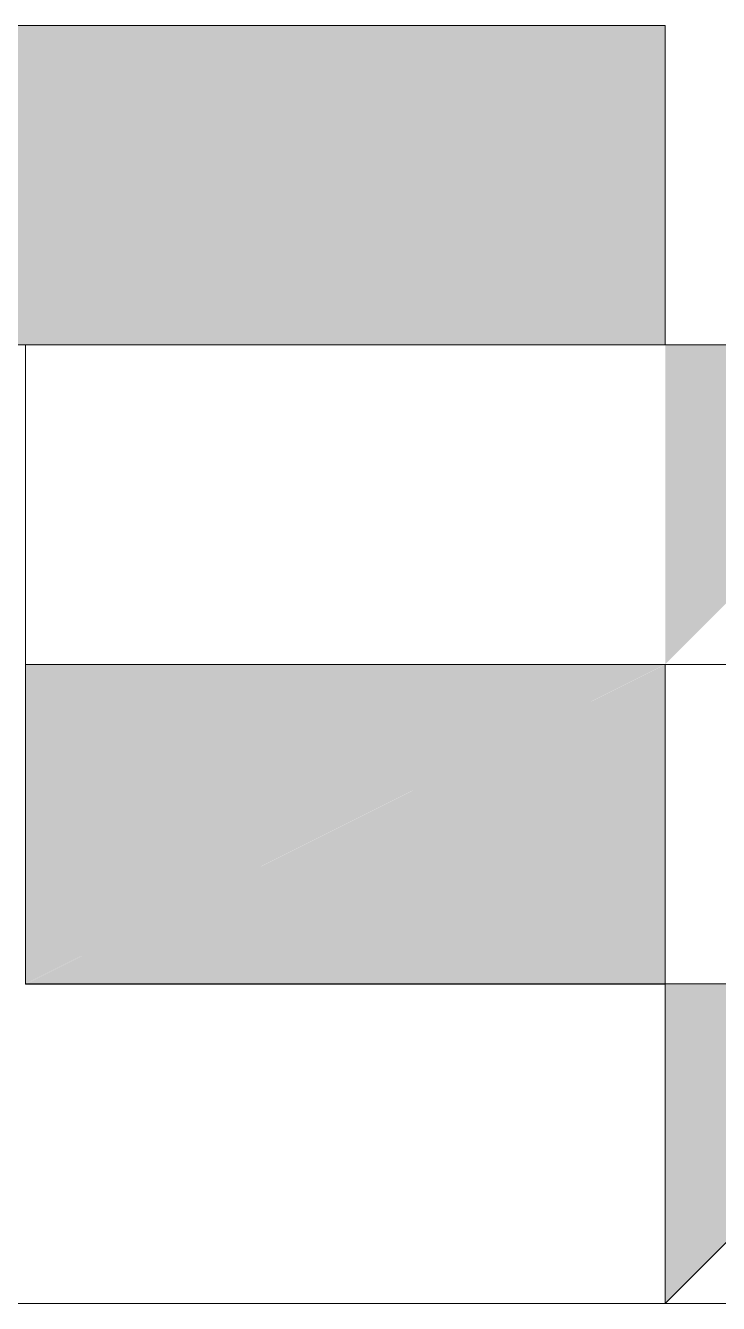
# Model space of a CAD drawing. Header units: millimetres. Extents: x 41 to 1635, y 11 to 1528.
# Drawn here: x 1478.489 to 1479.398, y 1285.482 to 1287.16 of the extents above; entities that cross this region are included whole.
import ezdxf

# ---------------------------------------------------------------- set-up
doc = ezdxf.new("R2010")
doc.units = ezdxf.units.MM
doc.header["$LTSCALE"] = 8
for name, color, linetype in [('1', 7, 'CONTINUOUS'), ('PDF2_Geometry', 7, 'CONTINUOUS'), ('PDF2_Solid Fills', 7, 'CONTINUOUS')]:
    doc.layers.add(name, color=color, linetype=linetype)

# ---------------------------------------------------------------- blocks, each defined once
blk = doc.blocks.new('Sinee')
at = {"layer": 'PDF2_Geometry', "lineweight": 5}
for points in [[(233.1461, -241.1928), (234.4041, -241.1928), (234.4041, -240.7735), (233.1461, -240.7735)], [(234.4041, -241.1928), (234.4041, -240.7735)], [(233.5654, -241.1928), (234.4041, -241.1928)], [(233.5654, -241.1928), (234.4041, -241.1928)], [(233.5654, -241.6121), (233.5654, -241.1929)], [(233.5654, -241.6121), (233.5654, -241.1929)], [(234.4041, -241.1928), (234.4041, -241.1928)], [(234.4041, -241.1928), (234.8234, -241.1928), (234.4041, -241.1928)], [(234.4041, -241.1928), (234.8234, -241.1928), (234.4041, -241.1928)], [(234.4041, -241.1928), (234.8234, -241.1928), (234.4041, -241.1928)], [(234.4041, -241.1928), (234.8234, -241.1928), (234.4041, -241.1928)], [(234.4041, -241.1928), (234.8234, -241.1928), (234.4041, -241.1928)], [(234.4041, -241.1928), (234.8234, -241.1928), (234.4041, -241.1928)], [(234.4041, -241.1928), (234.8234, -241.1928), (234.4041, -241.1928)], [(234.4041, -241.1928), (234.8234, -241.1928), (234.4041, -241.1928)], [(234.4041, -241.1928), (234.8234, -241.1928), (234.4041, -241.1928)], [(234.4041, -241.1928), (234.8234, -241.1928), (234.4041, -241.1928)], [(234.4041, -241.1928), (234.8234, -241.1928), (234.4041, -241.1928)], [(234.4041, -241.1928), (234.8234, -241.1928), (234.4041, -241.1928)], [(234.4041, -241.1928), (234.8234, -241.1928), (234.4041, -241.1928)], [(234.4041, -241.6121), (233.5654, -241.6121), (233.5654, -242.0316), (234.4041, -242.0316)], [(234.4041, -241.6121), (233.5654, -241.6121)], [(234.4041, -241.6121), (233.5654, -241.6121)], [(233.5654, -242.0315), (233.5654, -241.6122)], [(233.5654, -242.0315), (233.5654, -241.6122), (233.5654, -242.0315)], [(234.4041, -241.6121), (234.4041, -242.0314), (234.4041, -241.6121)], [(234.4041, -241.6121), (234.8234, -241.6121), (234.4041, -241.6121)], [(234.4041, -241.6121), (234.8234, -241.6121), (234.4041, -241.6121)], [(234.4041, -241.6121), (234.8234, -241.6121), (234.4041, -241.6121)], [(234.4041, -241.6121), (234.8234, -241.6121), (234.4041, -241.6121)], [(234.4041, -241.6121), (234.8234, -241.6121), (234.4041, -241.6121)], [(234.4041, -241.6121), (234.8234, -241.6121), (234.4041, -241.6121)], [(234.4041, -241.6121), (234.8234, -241.6121), (234.4041, -241.6121)], [(234.4041, -241.6121), (234.8234, -241.6121), (234.4041, -241.6121)], [(234.4041, -241.6121), (234.8234, -241.6121)], [(234.4041, -242.0315), (234.4041, -241.6122)], [(234.4041, -242.0315), (233.5654, -242.0315)], [(234.4041, -242.0315), (233.5654, -242.0315)], [(235.2427, -242.0315), (234.404, -242.0315)], [(234.4041, -242.4508), (234.4041, -242.0315)], [(234.4041, -242.4508), (234.4041, -242.0315)], [(234.4041, -242.0315), (234.4041, -242.0315)], [(234.4041, -242.0315), (234.4041, -242.0315)], [(234.4041, -242.0315), (234.4041, -242.0315)], [(234.4041, -242.0315), (234.4041, -242.0315)], [(234.4041, -242.0315), (234.4041, -242.0315)], [(234.4041, -242.0315), (234.4041, -242.0315)], [(234.4041, -242.0315), (234.4041, -242.0315)], [(234.4041, -242.0315), (234.4041, -242.0315)], [(234.4041, -242.0315), (234.4041, -242.0315)], [(234.4041, -242.0315), (234.4041, -242.0315)], [(234.4041, -242.0315), (234.4041, -242.0315)], [(234.4041, -242.0315), (234.4041, -242.0315)], [(234.4041, -242.0315), (234.8234, -242.0315)], [(234.4041, -242.0315), (234.8234, -242.0315), (234.4041, -242.0315)], [(234.4041, -242.0315), (234.8234, -242.0315), (234.4041, -242.0315)], [(234.4041, -242.0315), (234.8234, -242.0315), (234.4041, -242.0315)], [(234.4041, -242.0315), (234.8234, -242.0315), (234.4041, -242.0315)], [(234.4041, -242.0315), (234.8234, -242.0315), (234.4041, -242.0315)], [(234.4041, -242.4508), (234.8234, -242.0315), (234.4041, -242.4508)], [(234.4041, -242.4508), (234.8234, -242.0315), (234.4041, -242.4508)], [(234.4041, -242.4508), (234.8234, -242.0315), (234.4041, -242.4508)], [(233.2158, -242.4508), (234.4738, -242.4508)], [(233.2158, -242.4508), (234.4738, -242.4508)], [(234.4041, -242.4508), (234.8234, -242.4508), (234.4041, -242.4508)], [(234.4041, -242.4508), (234.8234, -242.4508)]]:
    blk.add_lwpolyline(points, close=True, dxfattribs=at)
for points in [[(234.4041, -241.1928), (234.4041, -240.7735), (234.4041, -241.1928)], [(233.5654, -241.1928), (234.4041, -241.1928), (233.5654, -241.1928)], [(233.5654, -241.6121), (233.5654, -241.1929), (233.5654, -241.6121)], [(234.4041, -241.6121), (233.5654, -241.6121), (234.4041, -241.6121)], [(233.5654, -242.0315), (233.5654, -241.6122), (233.5654, -242.0315)], [(234.4041, -241.6121), (234.4041, -242.0314), (234.4041, -241.6121)], [(234.4041, -242.0315), (233.5654, -242.0315), (234.4041, -242.0315)], [(234.4041, -242.4508), (234.4041, -242.0315), (234.4041, -242.4508)], [(234.4041, -242.0315), (234.4041, -242.0315)], [(234.4041, -242.0315), (234.4041, -242.0315)], [(234.4041, -242.0315), (234.4041, -242.0315)], [(234.4041, -242.0315), (234.4041, -242.0315)], [(234.4041, -242.0315), (234.4041, -242.0315)], [(234.4041, -242.0315), (234.4041, -242.0315)], [(234.4041, -242.0315), (234.4041, -242.0315)], [(234.4041, -242.0315), (234.8234, -242.0315), (234.4041, -242.0315)], [(233.2158, -242.4508), (234.4738, -242.4508), (233.2158, -242.4508)]]:
    blk.add_lwpolyline(points, dxfattribs=at)
at = {"layer": 'PDF2_Solid Fills', "lineweight": 5, "transparency": 33554559}
for points in [[(234.4041, -241.1928), (234.4041, -240.7735), (233.1461, -241.1928)], [(234.4041, -240.7735), (233.1461, -241.1928), (233.1461, -240.7735)], [(234.4041, -241.1928), (234.8234, -241.1928), (234.4041, -241.612)], [(233.5654, -241.6121), (233.5654, -242.0314), (234.4041, -241.6121)], [(233.5654, -242.0315), (234.4041, -241.6122), (234.4041, -242.0315)], [(234.4041, -242.0315), (234.8234, -242.0315), (234.4041, -242.4508)]]:
    blk.add_solid(points, dxfattribs=at)

msp = doc.modelspace()

# ---------------------------------------------------------------- block references
at = {"layer": '1'}
msp.add_blockref('Sinee', (1244.9239, 1527.9332), dxfattribs=at)

doc.saveas('drawing.dxf')
